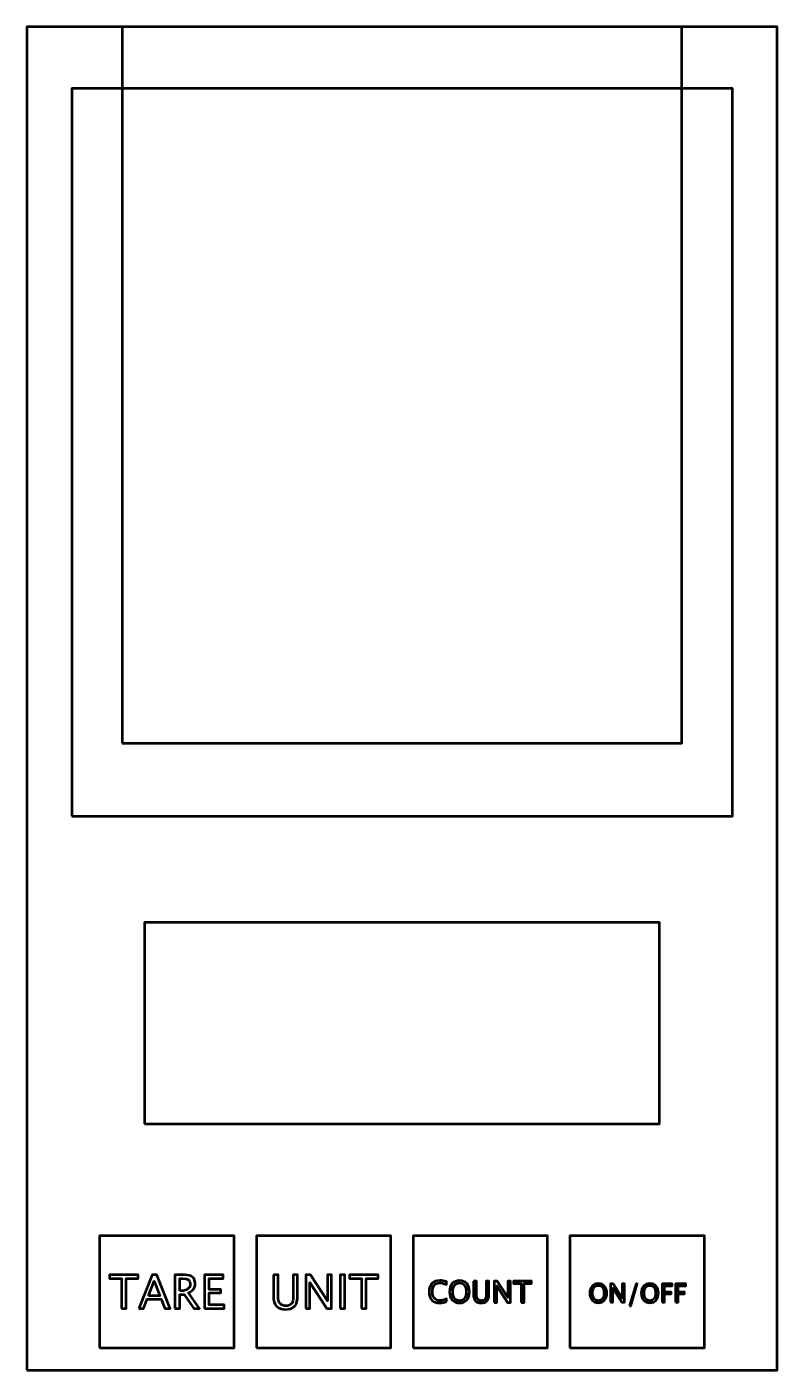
# Model space of a CAD drawing. Header units: centimetres. Extents: x -11.8 to 11.7, y -6 to 13.8.
# Drawn here: x -5.78 to 0.93, y -6 to 6 of the extents above; entities that cross this region are included whole.
import ezdxf

# ---------------------------------------------------------------- set-up
doc = ezdxf.new("R2010")
doc.units = ezdxf.units.CM
doc.header["$MEASUREMENT"] = 0
doc.layers.add('Layer 1', color=7, linetype='Continuous')

msp = doc.modelspace()

# ---------------------------------------------------------------- linework, layer by layer
at = {"layer": 'Layer 1', "lineweight": 53}
for points in [[(-5.775, -6), (0.925, -6), (0.925, 6), (-5.775, 6), (-5.775, -6)], [(-5.37499, -1.05), (0.52501, -1.05), (0.52501, 5.45), (-5.37499, 5.45), (-5.37499, -1.05)], [(-4.72498, -3.8), (-0.12498, -3.8), (-0.12498, -2), (-4.72498, -2), (-4.72498, -3.8)], [(-5.125, -5.8), (-3.925, -5.8), (-3.925, -4.8), (-5.125, -4.8), (-5.125, -5.8)], [(-3.725, -5.8), (-2.525, -5.8), (-2.525, -4.8), (-3.725, -4.8), (-3.725, -5.8)], [(-2.325, -5.8), (-1.125, -5.8), (-1.125, -4.8), (-2.325, -4.8), (-2.325, -5.8)], [(-0.925, -5.8), (0.275, -5.8), (0.275, -4.8), (-0.925, -4.8), (-0.925, -5.8)]]:
    msp.add_lwpolyline(points, close=True, dxfattribs=at)
at = {"layer": 'Layer 1', "color": 4, "lineweight": 53}
msp.add_lwpolyline([(-4.92499, -0.4), (0.07501, -0.4), (0.07501, 6), (-4.92499, 6), (-4.92499, -0.4)], close=True, dxfattribs=at)
at = {"layer": 'Layer 1', "lineweight": 53}
for points, knots in [([(-4.92992, -5.45), (-4.92992, -5.45), (-4.92992, -5.18195), (-4.92992, -5.18195), (-4.92992, -5.18195), (-4.92992, -5.18195), (-5.03615, -5.18195), (-5.03615, -5.18195), (-5.03615, -5.18195), (-5.03615, -5.18195), (-5.03615, -5.15), (-5.03615, -5.15), (-5.03615, -5.15), (-5.03615, -5.15), (-4.78096, -5.15), (-4.78096, -5.15), (-4.78096, -5.15), (-4.78096, -5.15), (-4.78096, -5.18195), (-4.78096, -5.18195), (-4.78096, -5.18195), (-4.78096, -5.18195), (-4.88718, -5.18195), (-4.88718, -5.18195), (-4.88718, -5.18195), (-4.88718, -5.18195), (-4.88718, -5.45), (-4.88718, -5.45), (-4.88718, -5.45), (-4.88718, -5.45), (-4.92992, -5.45), (-4.92992, -5.45)], [0, 0, 0, 0, 0.11111111, 0.11111111, 0.11111111, 0.11111111, 0.22222222, 0.22222222, 0.22222222, 0.22222222, 0.33333333, 0.33333333, 0.33333333, 0.33333333, 0.44444444, 0.44444444, 0.44444444, 0.44444444, 0.55555556, 0.55555556, 0.55555556, 0.55555556, 0.66666667, 0.66666667, 0.66666667, 0.66666667, 0.77777778, 0.77777778, 0.77777778, 0.77777778, 1, 1, 1, 1]), ([(-4.77418, -5.45), (-4.77418, -5.45), (-4.6553, -5.15), (-4.6553, -5.15), (-4.6553, -5.15), (-4.6553, -5.15), (-4.61318, -5.15), (-4.61318, -5.15), (-4.61318, -5.15), (-4.61318, -5.15), (-4.49617, -5.45), (-4.49617, -5.45), (-4.49617, -5.45), (-4.49617, -5.45), (-4.54202, -5.45), (-4.54202, -5.45), (-4.54202, -5.45), (-4.54202, -5.45), (-4.57466, -5.36701), (-4.57466, -5.36701), (-4.57466, -5.36701), (-4.57466, -5.36701), (-4.70136, -5.36701), (-4.70136, -5.36701), (-4.70136, -5.36701), (-4.70136, -5.36701), (-4.73448, -5.45), (-4.73448, -5.45), (-4.73448, -5.45), (-4.73448, -5.45), (-4.77418, -5.45), (-4.77418, -5.45)], [0, 0, 0, 0, 0.11111111, 0.11111111, 0.11111111, 0.11111111, 0.22222222, 0.22222222, 0.22222222, 0.22222222, 0.33333333, 0.33333333, 0.33333333, 0.33333333, 0.44444444, 0.44444444, 0.44444444, 0.44444444, 0.55555556, 0.55555556, 0.55555556, 0.55555556, 0.66666667, 0.66666667, 0.66666667, 0.66666667, 0.77777778, 0.77777778, 0.77777778, 0.77777778, 1, 1, 1, 1]), ([(-4.4526, -5.45), (-4.4526, -5.45), (-4.4526, -5.15), (-4.4526, -5.15), (-4.4526, -5.15), (-4.4526, -5.15), (-4.36173, -5.15), (-4.36173, -5.15), (-4.36173, -5.15), (-4.33296, -5.15), (-4.3109, -5.15636), (-4.29555, -5.16902), (-4.29555, -5.16902), (-4.28019, -5.18174), (-4.27252, -5.20021), (-4.27252, -5.22434), (-4.27252, -5.22434), (-4.27252, -5.24343), (-4.2777, -5.26037), (-4.28801, -5.27524), (-4.28801, -5.27524), (-4.29838, -5.29004), (-4.3129, -5.30145), (-4.33158, -5.30947), (-4.33158, -5.30947), (-4.33158, -5.30947), (-4.2331, -5.45), (-4.2331, -5.45), (-4.2331, -5.45), (-4.2331, -5.45), (-4.28531, -5.45), (-4.28531, -5.45), (-4.28531, -5.45), (-4.28531, -5.45), (-4.36927, -5.32303), (-4.36927, -5.32303), (-4.36927, -5.32303), (-4.36927, -5.32303), (-4.40986, -5.32303), (-4.40986, -5.32303), (-4.40986, -5.32303), (-4.40986, -5.32303), (-4.40986, -5.45), (-4.40986, -5.45), (-4.40986, -5.45), (-4.40986, -5.45), (-4.4526, -5.45), (-4.4526, -5.45)], [0, 0, 0, 0, 0.07692308, 0.07692308, 0.07692308, 0.07692308, 0.15384615, 0.15384615, 0.15384615, 0.15384615, 0.23076923, 0.23076923, 0.23076923, 0.23076923, 0.30769231, 0.30769231, 0.30769231, 0.30769231, 0.38461538, 0.38461538, 0.38461538, 0.38461538, 0.46153846, 0.46153846, 0.46153846, 0.46153846, 0.53846154, 0.53846154, 0.53846154, 0.53846154, 0.61538462, 0.61538462, 0.61538462, 0.61538462, 0.69230769, 0.69230769, 0.69230769, 0.69230769, 0.76923077, 0.76923077, 0.76923077, 0.76923077, 0.84615385, 0.84615385, 0.84615385, 0.84615385, 1, 1, 1, 1]), ([(-4.19022, -5.45), (-4.19022, -5.45), (-4.19022, -5.15), (-4.19022, -5.15), (-4.19022, -5.15), (-4.19022, -5.15), (-4.02258, -5.15), (-4.02258, -5.15), (-4.02258, -5.15), (-4.02258, -5.15), (-4.02258, -5.18195), (-4.02258, -5.18195), (-4.02258, -5.18195), (-4.02258, -5.18195), (-4.14748, -5.18195), (-4.14748, -5.18195), (-4.14748, -5.18195), (-4.14748, -5.18195), (-4.14748, -5.27821), (-4.14748, -5.27821), (-4.14748, -5.27821), (-4.14748, -5.27821), (-4.04285, -5.27821), (-4.04285, -5.27821), (-4.04285, -5.27821), (-4.04285, -5.27821), (-4.04285, -5.31017), (-4.04285, -5.31017), (-4.04285, -5.31017), (-4.04285, -5.31017), (-4.14748, -5.31017), (-4.14748, -5.31017), (-4.14748, -5.31017), (-4.14748, -5.31017), (-4.14748, -5.41805), (-4.14748, -5.41805), (-4.14748, -5.41805), (-4.14748, -5.41805), (-4.01387, -5.41805), (-4.01387, -5.41805), (-4.01387, -5.41805), (-4.01387, -5.41805), (-4.01387, -5.45), (-4.01387, -5.45), (-4.01387, -5.45), (-4.01387, -5.45), (-4.19022, -5.45), (-4.19022, -5.45)], [0, 0, 0, 0, 0.07692308, 0.07692308, 0.07692308, 0.07692308, 0.15384615, 0.15384615, 0.15384615, 0.15384615, 0.23076923, 0.23076923, 0.23076923, 0.23076923, 0.30769231, 0.30769231, 0.30769231, 0.30769231, 0.38461538, 0.38461538, 0.38461538, 0.38461538, 0.46153846, 0.46153846, 0.46153846, 0.46153846, 0.53846154, 0.53846154, 0.53846154, 0.53846154, 0.61538462, 0.61538462, 0.61538462, 0.61538462, 0.69230769, 0.69230769, 0.69230769, 0.69230769, 0.76923077, 0.76923077, 0.76923077, 0.76923077, 0.84615385, 0.84615385, 0.84615385, 0.84615385, 1, 1, 1, 1]), ([(-3.57379, -5.15), (-3.57379, -5.15), (-3.53105, -5.15), (-3.53105, -5.15), (-3.53105, -5.15), (-3.53105, -5.15), (-3.53105, -5.33921), (-3.53105, -5.33921), (-3.53105, -5.33921), (-3.53105, -5.36936), (-3.52545, -5.39122), (-3.51432, -5.40498), (-3.51432, -5.40498), (-3.50318, -5.41867), (-3.48548, -5.42552), (-3.4612, -5.42552), (-3.4612, -5.42552), (-3.43741, -5.42552), (-3.42061, -5.41909), (-3.41065, -5.40615), (-3.41065, -5.40615), (-3.40076, -5.39329), (-3.39578, -5.37144), (-3.39578, -5.34066), (-3.39578, -5.34066), (-3.39578, -5.34066), (-3.39578, -5.15), (-3.39578, -5.15), (-3.39578, -5.15), (-3.39578, -5.15), (-3.35844, -5.15), (-3.35844, -5.15), (-3.35844, -5.15), (-3.35844, -5.15), (-3.35844, -5.34011), (-3.35844, -5.34011), (-3.35844, -5.34011), (-3.35844, -5.36632), (-3.361, -5.38645), (-3.36611, -5.40048), (-3.36611, -5.40048), (-3.3713, -5.41459), (-3.38057, -5.4269), (-3.39391, -5.43762), (-3.39391, -5.43762), (-3.41072, -5.45083), (-3.43375, -5.45747), (-3.46307, -5.45747), (-3.46307, -5.45747), (-3.50104, -5.45747), (-3.52898, -5.44786), (-3.54689, -5.4287), (-3.54689, -5.4287), (-3.5648, -5.40947), (-3.57379, -5.3796), (-3.57379, -5.33887), (-3.57379, -5.33887), (-3.57379, -5.33887), (-3.57379, -5.15), (-3.57379, -5.15)], [0, 0, 0, 0, 0.0625, 0.0625, 0.0625, 0.0625, 0.125, 0.125, 0.125, 0.125, 0.1875, 0.1875, 0.1875, 0.1875, 0.25, 0.25, 0.25, 0.25, 0.3125, 0.3125, 0.3125, 0.3125, 0.375, 0.375, 0.375, 0.375, 0.4375, 0.4375, 0.4375, 0.4375, 0.5, 0.5, 0.5, 0.5, 0.5625, 0.5625, 0.5625, 0.5625, 0.625, 0.625, 0.625, 0.625, 0.6875, 0.6875, 0.6875, 0.6875, 0.75, 0.75, 0.75, 0.75, 0.8125, 0.8125, 0.8125, 0.8125, 0.875, 0.875, 0.875, 0.875, 1, 1, 1, 1]), ([(-3.28382, -5.45), (-3.28382, -5.45), (-3.28382, -5.15), (-3.28382, -5.15), (-3.28382, -5.15), (-3.28382, -5.15), (-3.24212, -5.15), (-3.24212, -5.15), (-3.24212, -5.15), (-3.24212, -5.15), (-3.09129, -5.38195), (-3.09129, -5.38195), (-3.09129, -5.38195), (-3.09129, -5.38195), (-3.09129, -5.15), (-3.09129, -5.15), (-3.09129, -5.15), (-3.09129, -5.15), (-3.05477, -5.15), (-3.05477, -5.15), (-3.05477, -5.15), (-3.05477, -5.15), (-3.05477, -5.45), (-3.05477, -5.45), (-3.05477, -5.45), (-3.05477, -5.45), (-3.09627, -5.45), (-3.09627, -5.45), (-3.09627, -5.45), (-3.09627, -5.45), (-3.24731, -5.21805), (-3.24731, -5.21805), (-3.24731, -5.21805), (-3.24731, -5.21805), (-3.24731, -5.45), (-3.24731, -5.45), (-3.24731, -5.45), (-3.24731, -5.45), (-3.28382, -5.45), (-3.28382, -5.45)], [0, 0, 0, 0, 0.09090909, 0.09090909, 0.09090909, 0.09090909, 0.18181818, 0.18181818, 0.18181818, 0.18181818, 0.27272727, 0.27272727, 0.27272727, 0.27272727, 0.36363636, 0.36363636, 0.36363636, 0.36363636, 0.45454545, 0.45454545, 0.45454545, 0.45454545, 0.54545455, 0.54545455, 0.54545455, 0.54545455, 0.63636364, 0.63636364, 0.63636364, 0.63636364, 0.72727273, 0.72727273, 0.72727273, 0.72727273, 0.81818182, 0.81818182, 0.81818182, 0.81818182, 1, 1, 1, 1]), ([(-2.97725, -5.45), (-2.97725, -5.45), (-2.97725, -5.15), (-2.97725, -5.15), (-2.97725, -5.15), (-2.97725, -5.15), (-2.93451, -5.15), (-2.93451, -5.15), (-2.93451, -5.15), (-2.93451, -5.15), (-2.93451, -5.45), (-2.93451, -5.45), (-2.93451, -5.45), (-2.93451, -5.45), (-2.97725, -5.45), (-2.97725, -5.45)], [0, 0, 0, 0, 0.2, 0.2, 0.2, 0.2, 0.4, 0.4, 0.4, 0.4, 0.6, 0.6, 0.6, 0.6, 1, 1, 1, 1]), ([(-2.78631, -5.45), (-2.78631, -5.45), (-2.78631, -5.18195), (-2.78631, -5.18195), (-2.78631, -5.18195), (-2.78631, -5.18195), (-2.89254, -5.18195), (-2.89254, -5.18195), (-2.89254, -5.18195), (-2.89254, -5.18195), (-2.89254, -5.15), (-2.89254, -5.15), (-2.89254, -5.15), (-2.89254, -5.15), (-2.63735, -5.15), (-2.63735, -5.15), (-2.63735, -5.15), (-2.63735, -5.15), (-2.63735, -5.18195), (-2.63735, -5.18195), (-2.63735, -5.18195), (-2.63735, -5.18195), (-2.74357, -5.18195), (-2.74357, -5.18195), (-2.74357, -5.18195), (-2.74357, -5.18195), (-2.74357, -5.45), (-2.74357, -5.45), (-2.74357, -5.45), (-2.74357, -5.45), (-2.78631, -5.45), (-2.78631, -5.45)], [0, 0, 0, 0, 0.11111111, 0.11111111, 0.11111111, 0.11111111, 0.22222222, 0.22222222, 0.22222222, 0.22222222, 0.33333333, 0.33333333, 0.33333333, 0.33333333, 0.44444444, 0.44444444, 0.44444444, 0.44444444, 0.55555556, 0.55555556, 0.55555556, 0.55555556, 0.66666667, 0.66666667, 0.66666667, 0.66666667, 0.77777778, 0.77777778, 0.77777778, 0.77777778, 1, 1, 1, 1]), ([(-4.68912, -5.33506), (-4.68912, -5.33506), (-4.58711, -5.33506), (-4.58711, -5.33506), (-4.58711, -5.33506), (-4.58711, -5.33506), (-4.63808, -5.20622), (-4.63808, -5.20622), (-4.63808, -5.20622), (-4.63808, -5.20622), (-4.68912, -5.33506), (-4.68912, -5.33506)], [0, 0, 0, 0, 0.25, 0.25, 0.25, 0.25, 0.5, 0.5, 0.5, 0.5, 1, 1, 1, 1]), ([(-4.40986, -5.29108), (-4.40986, -5.29108), (-4.3961, -5.29108), (-4.3961, -5.29108), (-4.3961, -5.29108), (-4.36996, -5.29108), (-4.35011, -5.28575), (-4.33649, -5.2751), (-4.33649, -5.2751), (-4.32286, -5.26445), (-4.31609, -5.24889), (-4.31609, -5.22842), (-4.31609, -5.22842), (-4.31609, -5.19744), (-4.33842, -5.18195), (-4.38317, -5.18195), (-4.38317, -5.18195), (-4.38317, -5.18195), (-4.40986, -5.18195), (-4.40986, -5.18195), (-4.40986, -5.18195), (-4.40986, -5.18195), (-4.40986, -5.29108), (-4.40986, -5.29108)], [0, 0, 0, 0, 0.14285714, 0.14285714, 0.14285714, 0.14285714, 0.28571429, 0.28571429, 0.28571429, 0.28571429, 0.42857143, 0.42857143, 0.42857143, 0.42857143, 0.57142857, 0.57142857, 0.57142857, 0.57142857, 0.71428571, 0.71428571, 0.71428571, 0.71428571, 1, 1, 1, 1]), ([(-2.02846, -5.38551), (-2.04722, -5.39517), (-2.06773, -5.4), (-2.0899, -5.4), (-2.0899, -5.4), (-2.1195, -5.4), (-2.14234, -5.39135), (-2.15846, -5.374), (-2.15846, -5.374), (-2.17457, -5.35666), (-2.18261, -5.33206), (-2.18261, -5.30014), (-2.18261, -5.30014), (-2.18261, -5.2683), (-2.1744, -5.24366), (-2.15797, -5.22618), (-2.15797, -5.22618), (-2.14159, -5.20875), (-2.11841, -5.20001), (-2.0885, -5.20001), (-2.0885, -5.20001), (-2.07155, -5.20001), (-2.05161, -5.20282), (-2.02873, -5.20844), (-2.02873, -5.20844), (-2.02873, -5.20844), (-2.02873, -5.23373), (-2.02873, -5.23373), (-2.02873, -5.23373), (-2.05477, -5.22478), (-2.07484, -5.2203), (-2.08898, -5.2203), (-2.08898, -5.2203), (-2.10962, -5.2203), (-2.12561, -5.22728), (-2.13694, -5.24129), (-2.13694, -5.24129), (-2.14822, -5.25525), (-2.15389, -5.27497), (-2.15389, -5.30044), (-2.15389, -5.30044), (-2.15389, -5.32482), (-2.14783, -5.34397), (-2.13575, -5.35793), (-2.13575, -5.35793), (-2.12368, -5.37194), (-2.10716, -5.37892), (-2.08617, -5.37892), (-2.08617, -5.37892), (-2.06825, -5.37892), (-2.04902, -5.37339), (-2.02846, -5.36232), (-2.02846, -5.36232), (-2.02846, -5.36232), (-2.02846, -5.38551), (-2.02846, -5.38551)], [0, 0, 0, 0, 0.06666667, 0.06666667, 0.06666667, 0.06666667, 0.13333333, 0.13333333, 0.13333333, 0.13333333, 0.2, 0.2, 0.2, 0.2, 0.26666667, 0.26666667, 0.26666667, 0.26666667, 0.33333333, 0.33333333, 0.33333333, 0.33333333, 0.4, 0.4, 0.4, 0.4, 0.46666667, 0.46666667, 0.46666667, 0.46666667, 0.53333333, 0.53333333, 0.53333333, 0.53333333, 0.6, 0.6, 0.6, 0.6, 0.66666667, 0.66666667, 0.66666667, 0.66666667, 0.73333333, 0.73333333, 0.73333333, 0.73333333, 0.8, 0.8, 0.8, 0.8, 0.86666667, 0.86666667, 0.86666667, 0.86666667, 1, 1, 1, 1]), ([(-1.91125, -5.4), (-1.93826, -5.4), (-1.95986, -5.39091), (-1.97607, -5.37277), (-1.97607, -5.37277), (-1.99223, -5.35464), (-2.00031, -5.3304), (-2.00031, -5.3), (-2.00031, -5.3), (-2.00031, -5.26961), (-1.99223, -5.24537), (-1.97607, -5.22723), (-1.97607, -5.22723), (-1.95986, -5.2091), (-1.93826, -5.20001), (-1.91125, -5.20001), (-1.91125, -5.20001), (-1.88424, -5.20001), (-1.86263, -5.2091), (-1.84643, -5.22723), (-1.84643, -5.22723), (-1.83027, -5.24537), (-1.82219, -5.26961), (-1.82219, -5.3), (-1.82219, -5.3), (-1.82219, -5.3304), (-1.83027, -5.35464), (-1.84643, -5.37277), (-1.84643, -5.37277), (-1.86263, -5.39091), (-1.88424, -5.4), (-1.91125, -5.4)], [0, 0, 0, 0, 0.11111111, 0.11111111, 0.11111111, 0.11111111, 0.22222222, 0.22222222, 0.22222222, 0.22222222, 0.33333333, 0.33333333, 0.33333333, 0.33333333, 0.44444444, 0.44444444, 0.44444444, 0.44444444, 0.55555556, 0.55555556, 0.55555556, 0.55555556, 0.66666667, 0.66666667, 0.66666667, 0.66666667, 0.77777778, 0.77777778, 0.77777778, 0.77777778, 1, 1, 1, 1]), ([(-1.91125, -5.37971), (-1.89228, -5.37971), (-1.87748, -5.37264), (-1.86685, -5.35855), (-1.86685, -5.35855), (-1.85622, -5.34445), (-1.85091, -5.32486), (-1.85091, -5.29974), (-1.85091, -5.29974), (-1.85091, -5.2748), (-1.85622, -5.25534), (-1.86685, -5.24133), (-1.86685, -5.24133), (-1.87748, -5.22732), (-1.89228, -5.2203), (-1.91125, -5.2203), (-1.91125, -5.2203), (-1.93022, -5.2203), (-1.94502, -5.22732), (-1.95565, -5.24133), (-1.95565, -5.24133), (-1.96628, -5.25534), (-1.97159, -5.2748), (-1.97159, -5.29974), (-1.97159, -5.29974), (-1.97159, -5.32486), (-1.96628, -5.34445), (-1.95565, -5.35855), (-1.95565, -5.35855), (-1.94502, -5.37264), (-1.93022, -5.37971), (-1.91125, -5.37971)], [0, 0, 0, 0, 0.11111111, 0.11111111, 0.11111111, 0.11111111, 0.22222222, 0.22222222, 0.22222222, 0.22222222, 0.33333333, 0.33333333, 0.33333333, 0.33333333, 0.44444444, 0.44444444, 0.44444444, 0.44444444, 0.55555556, 0.55555556, 0.55555556, 0.55555556, 0.66666667, 0.66666667, 0.66666667, 0.66666667, 0.77777778, 0.77777778, 0.77777778, 0.77777778, 1, 1, 1, 1]), ([(-1.78613, -5.20475), (-1.78613, -5.20475), (-1.75899, -5.20475), (-1.75899, -5.20475), (-1.75899, -5.20475), (-1.75899, -5.20475), (-1.75899, -5.32491), (-1.75899, -5.32491), (-1.75899, -5.32491), (-1.75899, -5.34405), (-1.75543, -5.35793), (-1.74836, -5.36667), (-1.74836, -5.36667), (-1.74129, -5.37537), (-1.73004, -5.37971), (-1.71463, -5.37971), (-1.71463, -5.37971), (-1.69952, -5.37971), (-1.68885, -5.37563), (-1.68253, -5.36742), (-1.68253, -5.36742), (-1.67625, -5.35925), (-1.67308, -5.34537), (-1.67308, -5.32583), (-1.67308, -5.32583), (-1.67308, -5.32583), (-1.67308, -5.20475), (-1.67308, -5.20475), (-1.67308, -5.20475), (-1.67308, -5.20475), (-1.64937, -5.20475), (-1.64937, -5.20475), (-1.64937, -5.20475), (-1.64937, -5.20475), (-1.64937, -5.32548), (-1.64937, -5.32548), (-1.64937, -5.32548), (-1.64937, -5.34212), (-1.65099, -5.3549), (-1.65424, -5.36382), (-1.65424, -5.36382), (-1.65754, -5.37277), (-1.66342, -5.38059), (-1.6719, -5.3874), (-1.6719, -5.3874), (-1.68257, -5.39579), (-1.69719, -5.4), (-1.71581, -5.4), (-1.71581, -5.4), (-1.73993, -5.4), (-1.75767, -5.3939), (-1.76904, -5.38173), (-1.76904, -5.38173), (-1.78042, -5.36952), (-1.78613, -5.35055), (-1.78613, -5.32469), (-1.78613, -5.32469), (-1.78613, -5.32469), (-1.78613, -5.20475), (-1.78613, -5.20475)], [0, 0, 0, 0, 0.0625, 0.0625, 0.0625, 0.0625, 0.125, 0.125, 0.125, 0.125, 0.1875, 0.1875, 0.1875, 0.1875, 0.25, 0.25, 0.25, 0.25, 0.3125, 0.3125, 0.3125, 0.3125, 0.375, 0.375, 0.375, 0.375, 0.4375, 0.4375, 0.4375, 0.4375, 0.5, 0.5, 0.5, 0.5, 0.5625, 0.5625, 0.5625, 0.5625, 0.625, 0.625, 0.625, 0.625, 0.6875, 0.6875, 0.6875, 0.6875, 0.75, 0.75, 0.75, 0.75, 0.8125, 0.8125, 0.8125, 0.8125, 0.875, 0.875, 0.875, 0.875, 1, 1, 1, 1]), ([(-1.60198, -5.39526), (-1.60198, -5.39526), (-1.60198, -5.20475), (-1.60198, -5.20475), (-1.60198, -5.20475), (-1.60198, -5.20475), (-1.5755, -5.20475), (-1.5755, -5.20475), (-1.5755, -5.20475), (-1.5755, -5.20475), (-1.47972, -5.35205), (-1.47972, -5.35205), (-1.47972, -5.35205), (-1.47972, -5.35205), (-1.47972, -5.20475), (-1.47972, -5.20475), (-1.47972, -5.20475), (-1.47972, -5.20475), (-1.45653, -5.20475), (-1.45653, -5.20475), (-1.45653, -5.20475), (-1.45653, -5.20475), (-1.45653, -5.39526), (-1.45653, -5.39526), (-1.45653, -5.39526), (-1.45653, -5.39526), (-1.48288, -5.39526), (-1.48288, -5.39526), (-1.48288, -5.39526), (-1.48288, -5.39526), (-1.5788, -5.24796), (-1.5788, -5.24796), (-1.5788, -5.24796), (-1.5788, -5.24796), (-1.5788, -5.39526), (-1.5788, -5.39526), (-1.5788, -5.39526), (-1.5788, -5.39526), (-1.60198, -5.39526), (-1.60198, -5.39526)], [0, 0, 0, 0, 0.09090909, 0.09090909, 0.09090909, 0.09090909, 0.18181818, 0.18181818, 0.18181818, 0.18181818, 0.27272727, 0.27272727, 0.27272727, 0.27272727, 0.36363636, 0.36363636, 0.36363636, 0.36363636, 0.45454545, 0.45454545, 0.45454545, 0.45454545, 0.54545455, 0.54545455, 0.54545455, 0.54545455, 0.63636364, 0.63636364, 0.63636364, 0.63636364, 0.72727273, 0.72727273, 0.72727273, 0.72727273, 0.81818182, 0.81818182, 0.81818182, 0.81818182, 1, 1, 1, 1]), ([(-1.36198, -5.39526), (-1.36198, -5.39526), (-1.36198, -5.22504), (-1.36198, -5.22504), (-1.36198, -5.22504), (-1.36198, -5.22504), (-1.42944, -5.22504), (-1.42944, -5.22504), (-1.42944, -5.22504), (-1.42944, -5.22504), (-1.42944, -5.20475), (-1.42944, -5.20475), (-1.42944, -5.20475), (-1.42944, -5.20475), (-1.26739, -5.20475), (-1.26739, -5.20475), (-1.26739, -5.20475), (-1.26739, -5.20475), (-1.26739, -5.22504), (-1.26739, -5.22504), (-1.26739, -5.22504), (-1.26739, -5.22504), (-1.33484, -5.22504), (-1.33484, -5.22504), (-1.33484, -5.22504), (-1.33484, -5.22504), (-1.33484, -5.39526), (-1.33484, -5.39526), (-1.33484, -5.39526), (-1.33484, -5.39526), (-1.36198, -5.39526), (-1.36198, -5.39526)], [0, 0, 0, 0, 0.11111111, 0.11111111, 0.11111111, 0.11111111, 0.22222222, 0.22222222, 0.22222222, 0.22222222, 0.33333333, 0.33333333, 0.33333333, 0.33333333, 0.44444444, 0.44444444, 0.44444444, 0.44444444, 0.55555556, 0.55555556, 0.55555556, 0.55555556, 0.66666667, 0.66666667, 0.66666667, 0.66666667, 0.77777778, 0.77777778, 0.77777778, 0.77777778, 1, 1, 1, 1]), ([(-0.67191, -5.39768), (-0.69505, -5.39768), (-0.71356, -5.3899), (-0.72744, -5.37436), (-0.72744, -5.37436), (-0.74129, -5.35882), (-0.74821, -5.33805), (-0.74821, -5.31202), (-0.74821, -5.31202), (-0.74821, -5.28598), (-0.74129, -5.26522), (-0.72744, -5.24968), (-0.72744, -5.24968), (-0.71356, -5.23414), (-0.69505, -5.22635), (-0.67191, -5.22635), (-0.67191, -5.22635), (-0.64877, -5.22635), (-0.63026, -5.23414), (-0.61638, -5.24968), (-0.61638, -5.24968), (-0.60254, -5.26522), (-0.59561, -5.28598), (-0.59561, -5.31202), (-0.59561, -5.31202), (-0.59561, -5.33805), (-0.60254, -5.35882), (-0.61638, -5.37436), (-0.61638, -5.37436), (-0.63026, -5.3899), (-0.64877, -5.39768), (-0.67191, -5.39768)], [0, 0, 0, 0, 0.11111111, 0.11111111, 0.11111111, 0.11111111, 0.22222222, 0.22222222, 0.22222222, 0.22222222, 0.33333333, 0.33333333, 0.33333333, 0.33333333, 0.44444444, 0.44444444, 0.44444444, 0.44444444, 0.55555556, 0.55555556, 0.55555556, 0.55555556, 0.66666667, 0.66666667, 0.66666667, 0.66666667, 0.77777778, 0.77777778, 0.77777778, 0.77777778, 1, 1, 1, 1]), ([(-0.67191, -5.3803), (-0.65566, -5.3803), (-0.64298, -5.37424), (-0.63388, -5.36217), (-0.63388, -5.36217), (-0.62477, -5.35009), (-0.62022, -5.33331), (-0.62022, -5.31179), (-0.62022, -5.31179), (-0.62022, -5.29042), (-0.62477, -5.27376), (-0.63388, -5.26176), (-0.63388, -5.26176), (-0.64298, -5.24975), (-0.65566, -5.24374), (-0.67191, -5.24374), (-0.67191, -5.24374), (-0.68816, -5.24374), (-0.70084, -5.24975), (-0.70995, -5.26176), (-0.70995, -5.26176), (-0.71905, -5.27376), (-0.7236, -5.29042), (-0.7236, -5.31179), (-0.7236, -5.31179), (-0.7236, -5.33331), (-0.71905, -5.35009), (-0.70995, -5.36217), (-0.70995, -5.36217), (-0.70084, -5.37424), (-0.68816, -5.3803), (-0.67191, -5.3803)], [0, 0, 0, 0, 0.11111111, 0.11111111, 0.11111111, 0.11111111, 0.22222222, 0.22222222, 0.22222222, 0.22222222, 0.33333333, 0.33333333, 0.33333333, 0.33333333, 0.44444444, 0.44444444, 0.44444444, 0.44444444, 0.55555556, 0.55555556, 0.55555556, 0.55555556, 0.66666667, 0.66666667, 0.66666667, 0.66666667, 0.77777778, 0.77777778, 0.77777778, 0.77777778, 1, 1, 1, 1]), ([(-0.56338, -5.39362), (-0.56338, -5.39362), (-0.56338, -5.23042), (-0.56338, -5.23042), (-0.56338, -5.23042), (-0.56338, -5.23042), (-0.54069, -5.23042), (-0.54069, -5.23042), (-0.54069, -5.23042), (-0.54069, -5.23042), (-0.45864, -5.3566), (-0.45864, -5.3566), (-0.45864, -5.3566), (-0.45864, -5.3566), (-0.45864, -5.23042), (-0.45864, -5.23042), (-0.45864, -5.23042), (-0.45864, -5.23042), (-0.43877, -5.23042), (-0.43877, -5.23042), (-0.43877, -5.23042), (-0.43877, -5.23042), (-0.43877, -5.39362), (-0.43877, -5.39362), (-0.43877, -5.39362), (-0.43877, -5.39362), (-0.46135, -5.39362), (-0.46135, -5.39362), (-0.46135, -5.39362), (-0.46135, -5.39362), (-0.54351, -5.26744), (-0.54351, -5.26744), (-0.54351, -5.26744), (-0.54351, -5.26744), (-0.54351, -5.39362), (-0.54351, -5.39362), (-0.54351, -5.39362), (-0.54351, -5.39362), (-0.56338, -5.39362), (-0.56338, -5.39362)], [0, 0, 0, 0, 0.09090909, 0.09090909, 0.09090909, 0.09090909, 0.18181818, 0.18181818, 0.18181818, 0.18181818, 0.27272727, 0.27272727, 0.27272727, 0.27272727, 0.36363636, 0.36363636, 0.36363636, 0.36363636, 0.45454545, 0.45454545, 0.45454545, 0.45454545, 0.54545455, 0.54545455, 0.54545455, 0.54545455, 0.63636364, 0.63636364, 0.63636364, 0.63636364, 0.72727273, 0.72727273, 0.72727273, 0.72727273, 0.81818182, 0.81818182, 0.81818182, 0.81818182, 1, 1, 1, 1]), ([(-0.39321, -5.42635), (-0.39321, -5.42635), (-0.33516, -5.23042), (-0.33516, -5.23042), (-0.33516, -5.23042), (-0.33516, -5.23042), (-0.32369, -5.23042), (-0.32369, -5.23042), (-0.32369, -5.23042), (-0.32369, -5.23042), (-0.38174, -5.42635), (-0.38174, -5.42635), (-0.38174, -5.42635), (-0.38174, -5.42635), (-0.39321, -5.42635), (-0.39321, -5.42635)], [0, 0, 0, 0, 0.2, 0.2, 0.2, 0.2, 0.4, 0.4, 0.4, 0.4, 0.6, 0.6, 0.6, 0.6, 1, 1, 1, 1]), ([(-0.21142, -5.39768), (-0.23456, -5.39768), (-0.25307, -5.3899), (-0.26695, -5.37436), (-0.26695, -5.37436), (-0.2808, -5.35882), (-0.28772, -5.33805), (-0.28772, -5.31202), (-0.28772, -5.31202), (-0.28772, -5.28598), (-0.2808, -5.26522), (-0.26695, -5.24968), (-0.26695, -5.24968), (-0.25307, -5.23414), (-0.23456, -5.22635), (-0.21142, -5.22635), (-0.21142, -5.22635), (-0.18828, -5.22635), (-0.16977, -5.23414), (-0.15589, -5.24968), (-0.15589, -5.24968), (-0.14205, -5.26522), (-0.13512, -5.28598), (-0.13512, -5.31202), (-0.13512, -5.31202), (-0.13512, -5.33805), (-0.14205, -5.35882), (-0.15589, -5.37436), (-0.15589, -5.37436), (-0.16977, -5.3899), (-0.18828, -5.39768), (-0.21142, -5.39768)], [0, 0, 0, 0, 0.11111111, 0.11111111, 0.11111111, 0.11111111, 0.22222222, 0.22222222, 0.22222222, 0.22222222, 0.33333333, 0.33333333, 0.33333333, 0.33333333, 0.44444444, 0.44444444, 0.44444444, 0.44444444, 0.55555556, 0.55555556, 0.55555556, 0.55555556, 0.66666667, 0.66666667, 0.66666667, 0.66666667, 0.77777778, 0.77777778, 0.77777778, 0.77777778, 1, 1, 1, 1]), ([(-0.21142, -5.3803), (-0.19517, -5.3803), (-0.18249, -5.37424), (-0.17339, -5.36217), (-0.17339, -5.36217), (-0.16428, -5.35009), (-0.15973, -5.33331), (-0.15973, -5.31179), (-0.15973, -5.31179), (-0.15973, -5.29042), (-0.16428, -5.27376), (-0.17339, -5.26176), (-0.17339, -5.26176), (-0.18249, -5.24975), (-0.19517, -5.24374), (-0.21142, -5.24374), (-0.21142, -5.24374), (-0.22767, -5.24374), (-0.24035, -5.24975), (-0.24946, -5.26176), (-0.24946, -5.26176), (-0.25856, -5.27376), (-0.26311, -5.29042), (-0.26311, -5.31179), (-0.26311, -5.31179), (-0.26311, -5.33331), (-0.25856, -5.35009), (-0.24946, -5.36217), (-0.24946, -5.36217), (-0.24035, -5.37424), (-0.22767, -5.3803), (-0.21142, -5.3803)], [0, 0, 0, 0, 0.11111111, 0.11111111, 0.11111111, 0.11111111, 0.22222222, 0.22222222, 0.22222222, 0.22222222, 0.33333333, 0.33333333, 0.33333333, 0.33333333, 0.44444444, 0.44444444, 0.44444444, 0.44444444, 0.55555556, 0.55555556, 0.55555556, 0.55555556, 0.66666667, 0.66666667, 0.66666667, 0.66666667, 0.77777778, 0.77777778, 0.77777778, 0.77777778, 1, 1, 1, 1]), ([(-0.10289, -5.39362), (-0.10289, -5.39362), (-0.10289, -5.23042), (-0.10289, -5.23042), (-0.10289, -5.23042), (-0.10289, -5.23042), (-0.01169, -5.23042), (-0.01169, -5.23042), (-0.01169, -5.23042), (-0.01169, -5.23042), (-0.01169, -5.2478), (-0.01169, -5.2478), (-0.01169, -5.2478), (-0.01169, -5.2478), (-0.07964, -5.2478), (-0.07964, -5.2478), (-0.07964, -5.2478), (-0.07964, -5.2478), (-0.07964, -5.30243), (-0.07964, -5.30243), (-0.07964, -5.30243), (-0.07964, -5.30243), (-0.0226, -5.30243), (-0.0226, -5.30243), (-0.0226, -5.30243), (-0.0226, -5.30243), (-0.0226, -5.31981), (-0.0226, -5.31981), (-0.0226, -5.31981), (-0.0226, -5.31981), (-0.07964, -5.31981), (-0.07964, -5.31981), (-0.07964, -5.31981), (-0.07964, -5.31981), (-0.07964, -5.39362), (-0.07964, -5.39362), (-0.07964, -5.39362), (-0.07964, -5.39362), (-0.10289, -5.39362), (-0.10289, -5.39362)], [0, 0, 0, 0, 0.09090909, 0.09090909, 0.09090909, 0.09090909, 0.18181818, 0.18181818, 0.18181818, 0.18181818, 0.27272727, 0.27272727, 0.27272727, 0.27272727, 0.36363636, 0.36363636, 0.36363636, 0.36363636, 0.45454545, 0.45454545, 0.45454545, 0.45454545, 0.54545455, 0.54545455, 0.54545455, 0.54545455, 0.63636364, 0.63636364, 0.63636364, 0.63636364, 0.72727273, 0.72727273, 0.72727273, 0.72727273, 0.81818182, 0.81818182, 0.81818182, 0.81818182, 1, 1, 1, 1]), ([(0.01814, -5.39362), (0.01814, -5.39362), (0.01814, -5.23042), (0.01814, -5.23042), (0.01814, -5.23042), (0.01814, -5.23042), (0.10934, -5.23042), (0.10934, -5.23042), (0.10934, -5.23042), (0.10934, -5.23042), (0.10934, -5.2478), (0.10934, -5.2478), (0.10934, -5.2478), (0.10934, -5.2478), (0.04139, -5.2478), (0.04139, -5.2478), (0.04139, -5.2478), (0.04139, -5.2478), (0.04139, -5.30243), (0.04139, -5.30243), (0.04139, -5.30243), (0.04139, -5.30243), (0.09843, -5.30243), (0.09843, -5.30243), (0.09843, -5.30243), (0.09843, -5.30243), (0.09843, -5.31981), (0.09843, -5.31981), (0.09843, -5.31981), (0.09843, -5.31981), (0.04139, -5.31981), (0.04139, -5.31981), (0.04139, -5.31981), (0.04139, -5.31981), (0.04139, -5.39362), (0.04139, -5.39362), (0.04139, -5.39362), (0.04139, -5.39362), (0.01814, -5.39362), (0.01814, -5.39362)], [0, 0, 0, 0, 0.09090909, 0.09090909, 0.09090909, 0.09090909, 0.18181818, 0.18181818, 0.18181818, 0.18181818, 0.27272727, 0.27272727, 0.27272727, 0.27272727, 0.36363636, 0.36363636, 0.36363636, 0.36363636, 0.45454545, 0.45454545, 0.45454545, 0.45454545, 0.54545455, 0.54545455, 0.54545455, 0.54545455, 0.63636364, 0.63636364, 0.63636364, 0.63636364, 0.72727273, 0.72727273, 0.72727273, 0.72727273, 0.81818182, 0.81818182, 0.81818182, 0.81818182, 1, 1, 1, 1])]:
    msp.add_open_spline(points, degree=3, knots=knots, dxfattribs=at)

doc.saveas('drawing.dxf')
